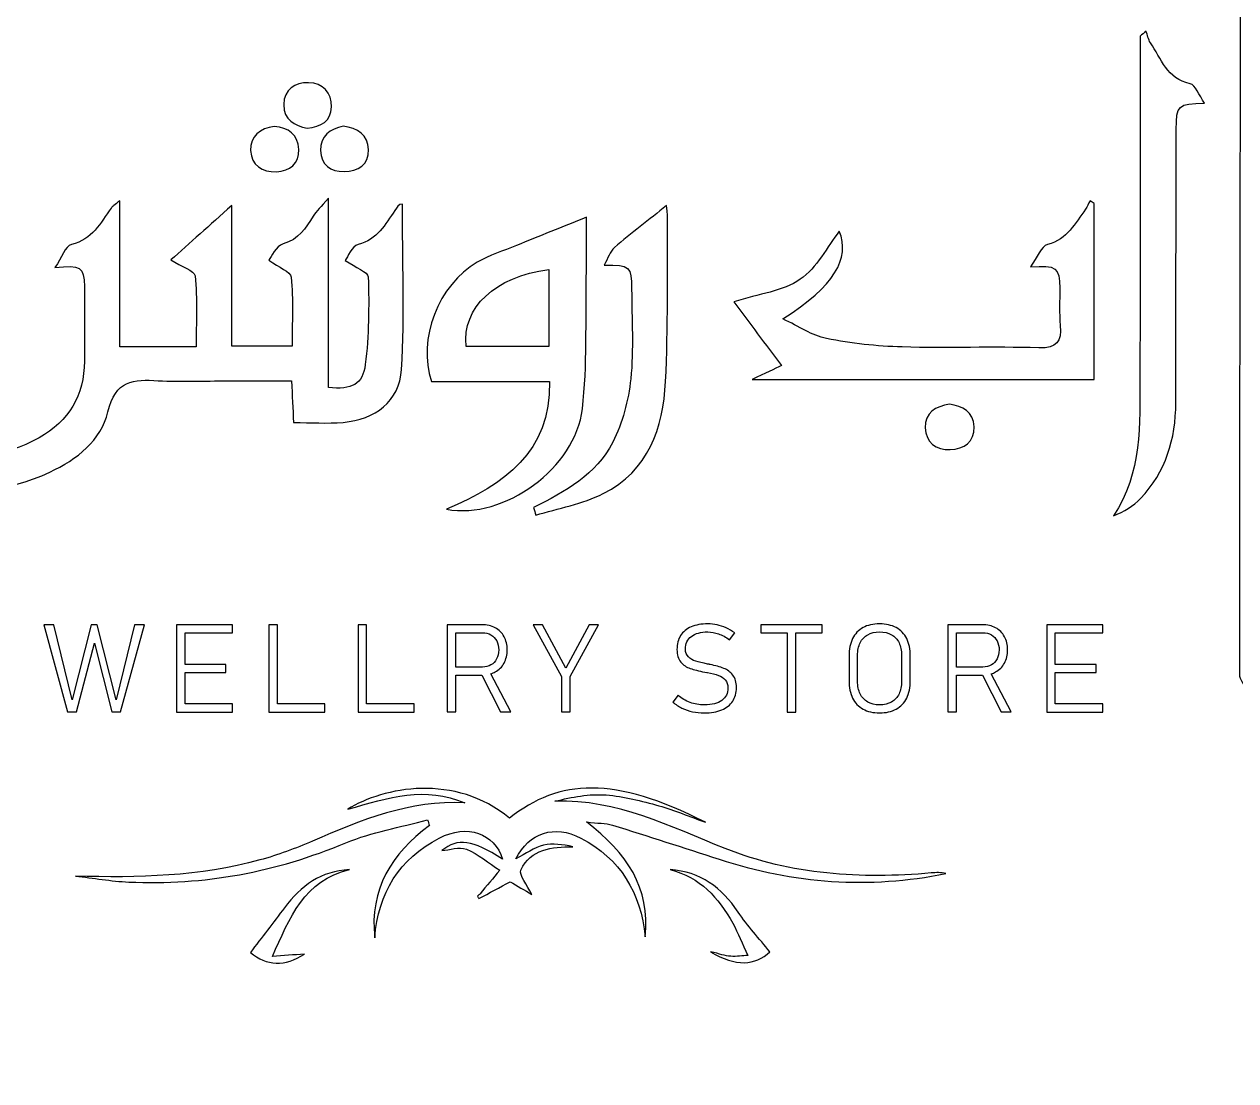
# Model space of a CAD drawing. Header units: millimetres. Extents: x -25 to 25, y -24.5 to 25.5.
# Drawn here: x -6.32 to 9.77, y 0.47 to 14.49 of the extents above; entities that cross this region are included whole.
import ezdxf

# ---------------------------------------------------------------- set-up
doc = ezdxf.new("R2010")
doc.units = ezdxf.units.MM
doc.header["$MEASUREMENT"] = 0
doc.layers.add('Layer 1', color=7, linetype='Continuous')

msp = doc.modelspace()

# ---------------------------------------------------------------- linework, layer by layer
at = {"layer": 'Layer 1', "color": 250, "lineweight": 18}
msp.add_open_spline([(21.2677, 25.4697), (21.2677, 25.4697), (-21.2323, 25.4697), (-21.2323, 25.4697), (-23.2977, 25.4697), (-24.9823, 23.7851), (-24.9823, 21.7197), (-24.9823, 21.7197), (-24.9823, -20.7803), (-24.9823, -20.7803), (-24.9823, -22.8457), (-23.2977, -24.5303), (-21.2323, -24.5303), (-21.2323, -24.5303), (21.2677, -24.5303), (21.2677, -24.5303), (23.3331, -24.5303), (25.0177, -22.8457), (25.0177, -20.7803), (25.0177, -20.7803), (25.0177, 21.7197), (25.0177, 21.7197), (25.0177, 23.7851), (23.3331, 25.4697), (21.2677, 25.4697)], degree=3, knots=[0, 0, 0, 0, 0.125, 0.125, 0.125, 0.25, 0.25, 0.25, 0.375, 0.375, 0.375, 0.5, 0.5, 0.5, 0.625, 0.625, 0.625, 0.75, 0.75, 0.75, 0.875, 0.875, 0.875, 1, 1, 1, 1], dxfattribs=at)
at = {"layer": 'Layer 1', "color": 250}
for points, knots in [([(0.4616, 16.615), (0.3536, 16.4553), (0.2451, 16.2957), (0.1273, 16.122), (0.0078, 16.297), (-0.1011, 16.4571), (-0.2099, 16.6171), (-0.2584, 16.6978), (-0.2929, 16.7922), (-0.3573, 16.857), (-1.2608, 17.765), (-2.3381, 17.9987), (-3.5203, 17.5595), (-4.4306, 17.2212), (-5.3046, 16.7868), (-6.1944, 16.3953), (-5.6066, 16.4906), (-5.0321, 16.633), (-4.4636, 16.7957), (-3.4784, 17.0775), (-2.4854, 17.2685), (-1.4562, 17.1212), (-1.0614, 17.0647), (-0.6761, 16.9738), (-0.3612, 16.7031), (-1.7512, 17.3346), (-3.1337, 17.0382), (-4.5091, 16.6542), (-5.5828, 16.3538), (-6.6636, 16.1061), (-7.7868, 16.2167), (-8.6118, 16.2983), (-9.2442, 16.6846), (-9.5524, 17.4956), (-9.6609, 17.7805), (-9.6882, 18.0701), (-9.5652, 18.3638), (-9.5612, 17.9185), (-9.4223, 17.5303), (-9.1216, 17.1987), (-8.8169, 16.8623), (-8.4297, 16.6926), (-7.9927, 16.6347), (-7.5094, 16.5708), (-7.0248, 16.6083), (-6.5749, 16.7926), (-5.8642, 17.0841), (-5.1683, 17.4117), (-4.4662, 17.724), (-3.8872, 17.9815), (-3.2906, 18.1751), (-2.6503, 18.1913), (-1.7441, 18.2138), (-0.9887, 17.8421), (-0.2396, 17.0166), (-0.3741, 17.6305), (-1.1942, 18.6293), (-2.4726, 19.1152), (-1.6334, 19.5796), (-0.4936, 19.065), (0.1252, 17.9422), (0.8065, 19.0958), (1.7832, 19.539), (2.7476, 19.1201), (1.7171, 18.7056), (0.9022, 18.0701), (0.4952, 17.093), (0.7981, 17.3227), (1.1236, 17.634), (1.5041, 17.8443), (2.4288, 18.3546), (3.3923, 18.266), (4.3333, 17.8796), (5.0663, 17.5785), (5.7767, 17.2221), (6.5047, 16.9068), (6.9638, 16.7085), (7.4466, 16.6105), (7.9528, 16.6113), (8.9015, 16.6127), (9.8151, 17.2313), (9.8491, 18.3558), (9.8491, 18.3558), (9.8491, 17.3972), (9.8491, 17.3972), (10.0581, 17.6142), (10.2618, 17.7487), (10.2896, 18.0485), (10.3958, 19.2021), (10.5198, 20.3548), (10.6385, 21.5075), (10.6455, 21.5798), (10.6587, 21.6508), (10.6737, 21.7571), (11.0922, 21.6138), (11.4286, 21.3822), (11.7506, 21.1305), (12.2717, 20.723), (12.6867, 20.2186), (13.0356, 19.6607), (13.1321, 19.5063), (13.2265, 19.4808), (13.3988, 19.5173), (14.3588, 19.7233), (15.3185, 19.7577), (16.267, 19.4433), (16.3596, 19.4128), (16.4496, 19.3758), (16.5663, 19.3317), (16.2273, 18.9141), (15.905, 18.5168), (15.5817, 18.12), (15.1376, 17.575), (14.706, 17.0185), (14.2416, 16.4915), (14.0263, 16.2476), (14.0321, 15.9931), (14.0445, 15.7153), (14.3845, 15.6735), (14.6512, 15.7586), (14.9127, 15.9812), (15.7188, 16.6678), (16.5492, 17.3266), (17.3703, 17.9965), (17.459, 18.0683), (17.5488, 18.1393), (17.6648, 18.2325), (17.8663, 17.7571), (17.9951, 17.2843), (17.9886, 16.8006), (17.9801, 16.2158), (17.911, 15.6311), (17.8426, 15.0495), (17.8227, 14.8832), (17.8475, 14.7998), (17.9903, 14.71), (18.8532, 14.1666), (19.5628, 13.4752), (20.0178, 12.5473), (20.04, 12.5033), (20.0611, 12.4583), (20.0792, 12.412), (20.085, 12.398), (20.0801, 12.3798), (20.0801, 12.3326), (19.6501, 12.2877), (19.2171, 12.2413), (18.7836, 12.1972), (18.0423, 12.1223), (17.302, 12.0323), (16.5593, 11.9825), (16.2242, 11.96), (15.9798, 11.8282), (15.7735, 11.5592), (15.9508, 11.3427), (16.1396, 11.1725), (16.4676, 11.1451), (17.6463, 11.0458), (18.8228, 10.915), (20.0002, 10.795), (20.0236, 10.7923), (20.0457, 10.7796), (20.1401, 10.7465), (19.905, 10.3808), (19.7246, 9.9906), (19.4463, 9.693), (19.0306, 9.2498), (18.5596, 8.8542), (18.0842, 8.4737), (17.8963, 8.3242), (17.8051, 8.2276), (17.8633, 7.9643), (18.0758, 7.004), (18.0811, 6.0426), (17.7505, 5.0993), (17.7341, 5.0526), (17.7177, 5.0055), (17.6983, 4.96), (17.6926, 4.9463), (17.6763, 4.938), (17.6397, 4.9036), (17.3703, 5.1218), (17.0956, 5.3428), (16.8231, 5.5655), (16.1757, 6.0942), (15.5186, 6.6123), (14.8867, 7.1587), (14.6376, 7.374), (14.3792, 7.4436), (14.048, 7.3973), (14.0401, 7.1393), (14.0141, 6.8981), (14.2196, 6.6547), (14.9723, 5.7635), (15.6986, 4.8502), (16.435, 3.945), (16.4711, 3.9003), (16.5051, 3.8545), (16.5593, 3.7848), (16.0787, 3.5802), (15.591, 3.4497), (15.0908, 3.4572), (14.5225, 3.4656), (13.9536, 3.53), (13.3896, 3.605), (13.2097, 3.6292), (13.1272, 3.5992), (13.0342, 3.4518), (12.4948, 2.5968), (11.8105, 1.8913), (10.8915, 1.438), (10.828, 1.4067), (10.761, 1.3811), (10.664, 1.3392), (10.6067, 1.8917), (10.5506, 2.4143), (10.4977, 2.9373), (10.4267, 3.6376), (10.3473, 4.337), (10.2953, 5.0385), (10.2742, 5.3212), (10.0841, 5.4707), (9.9271, 5.6567), (9.876, 5.7172), (9.8147, 5.797), (9.8147, 5.8676), (9.8151, 8.8825), (9.8217, 11.897), (9.827, 14.9115), (9.8283, 15.7223), (9.827, 16.5333), (9.827, 17.4188), (9.6647, 17.19), (9.5651, 17.0105), (9.4292, 16.865), (8.9425, 16.3433), (8.3118, 16.1956), (7.6248, 16.1885), (6.4998, 16.1775), (5.4315, 16.4698), (4.3607, 16.7622), (3.4937, 16.9986), (2.6101, 17.1595), (1.711, 17.014), (1.3422, 16.9545), (0.99, 16.794), (0.6301, 16.6793), (0.7108, 16.745), (0.7818, 16.8465), (0.8731, 16.8702), (1.2933, 16.9805), (1.7153, 17.1193), (2.144, 17.1551), (3.1313, 17.2376), (4.0781, 16.9867), (5.0177, 16.7093), (5.4856, 16.5712), (5.9641, 16.4672), (6.4377, 16.3481), (6.2538, 16.4791), (6.0541, 16.5562), (5.8587, 16.6418), (5.1333, 16.9597), (4.4247, 17.3236), (3.6816, 17.5908), (2.6467, 17.963), (1.6752, 17.7676), (0.8237, 17.0638), (0.6786, 16.9438), (0.5811, 16.7662), (0.4616, 16.615)], [0, 0, 0, 0, 0.0111111, 0.0111111, 0.0111111, 0.0222222, 0.0222222, 0.0222222, 0.0333333, 0.0333333, 0.0333333, 0.0444444, 0.0444444, 0.0444444, 0.0555556, 0.0555556, 0.0555556, 0.0666667, 0.0666667, 0.0666667, 0.0777778, 0.0777778, 0.0777778, 0.0888889, 0.0888889, 0.0888889, 0.1, 0.1, 0.1, 0.1111111, 0.1111111, 0.1111111, 0.1222222, 0.1222222, 0.1222222, 0.1333333, 0.1333333, 0.1333333, 0.1444444, 0.1444444, 0.1444444, 0.1555556, 0.1555556, 0.1555556, 0.1666667, 0.1666667, 0.1666667, 0.1777778, 0.1777778, 0.1777778, 0.1888889, 0.1888889, 0.1888889, 0.2, 0.2, 0.2, 0.2111111, 0.2111111, 0.2111111, 0.2222222, 0.2222222, 0.2222222, 0.2333333, 0.2333333, 0.2333333, 0.2444444, 0.2444444, 0.2444444, 0.2555556, 0.2555556, 0.2555556, 0.2666667, 0.2666667, 0.2666667, 0.2777778, 0.2777778, 0.2777778, 0.2888889, 0.2888889, 0.2888889, 0.3, 0.3, 0.3, 0.3111111, 0.3111111, 0.3111111, 0.3222222, 0.3222222, 0.3222222, 0.3333333, 0.3333333, 0.3333333, 0.3444444, 0.3444444, 0.3444444, 0.3555556, 0.3555556, 0.3555556, 0.3666667, 0.3666667, 0.3666667, 0.3777778, 0.3777778, 0.3777778, 0.3888889, 0.3888889, 0.3888889, 0.4, 0.4, 0.4, 0.4111111, 0.4111111, 0.4111111, 0.4222222, 0.4222222, 0.4222222, 0.4333333, 0.4333333, 0.4333333, 0.4444444, 0.4444444, 0.4444444, 0.4555556, 0.4555556, 0.4555556, 0.4666667, 0.4666667, 0.4666667, 0.4777778, 0.4777778, 0.4777778, 0.4888889, 0.4888889, 0.4888889, 0.5, 0.5, 0.5, 0.5111111, 0.5111111, 0.5111111, 0.5222222, 0.5222222, 0.5222222, 0.5333333, 0.5333333, 0.5333333, 0.5444444, 0.5444444, 0.5444444, 0.5555556, 0.5555556, 0.5555556, 0.5666667, 0.5666667, 0.5666667, 0.5777778, 0.5777778, 0.5777778, 0.5888889, 0.5888889, 0.5888889, 0.6, 0.6, 0.6, 0.6111111, 0.6111111, 0.6111111, 0.6222222, 0.6222222, 0.6222222, 0.6333333, 0.6333333, 0.6333333, 0.6444444, 0.6444444, 0.6444444, 0.6555556, 0.6555556, 0.6555556, 0.6666667, 0.6666667, 0.6666667, 0.6777778, 0.6777778, 0.6777778, 0.6888889, 0.6888889, 0.6888889, 0.7, 0.7, 0.7, 0.7111111, 0.7111111, 0.7111111, 0.7222222, 0.7222222, 0.7222222, 0.7333333, 0.7333333, 0.7333333, 0.7444444, 0.7444444, 0.7444444, 0.7555556, 0.7555556, 0.7555556, 0.7666667, 0.7666667, 0.7666667, 0.7777778, 0.7777778, 0.7777778, 0.7888889, 0.7888889, 0.7888889, 0.8, 0.8, 0.8, 0.8111111, 0.8111111, 0.8111111, 0.8222222, 0.8222222, 0.8222222, 0.8333333, 0.8333333, 0.8333333, 0.8444444, 0.8444444, 0.8444444, 0.8555556, 0.8555556, 0.8555556, 0.8666667, 0.8666667, 0.8666667, 0.8777778, 0.8777778, 0.8777778, 0.8888889, 0.8888889, 0.8888889, 0.9, 0.9, 0.9, 0.9111111, 0.9111111, 0.9111111, 0.9222222, 0.9222222, 0.9222222, 0.9333333, 0.9333333, 0.9333333, 0.9444444, 0.9444444, 0.9444444, 0.9555556, 0.9555556, 0.9555556, 0.9666667, 0.9666667, 0.9666667, 0.9777778, 0.9777778, 0.9777778, 0.9888889, 0.9888889, 0.9888889, 1, 1, 1, 1]), ([(9.3525, 13.4425), (8.9971, 13.4381), (8.9781, 13.4187), (8.9772, 13.0932), (8.9746, 11.885), (8.9702, 10.6767), (8.9706, 9.4685), (8.9711, 8.9852), (8.8357, 8.553), (8.5032, 8.1972), (8.4083, 8.0957), (8.2805, 8.0261), (8.1411, 7.9652), (8.5261, 8.5416), (8.4917, 9.1836), (8.494, 9.8151), (8.4987, 11.2302), (8.4957, 12.6457), (8.4957, 14.0607), (8.4957, 14.0607), (8.4957, 14.3325), (8.4957, 14.3325), (8.5221, 14.3545), (8.5491, 14.3773), (8.5755, 14.3998), (8.5945, 14.3483), (8.6042, 14.2901), (8.6337, 14.2465), (8.777, 14.037), (8.8525, 13.7683), (9.1598, 13.7027), (9.2321, 13.6877), (9.2775, 13.5492), (9.3525, 13.4425)], [0, 0, 0, 0, 0.0909091, 0.0909091, 0.0909091, 0.1818182, 0.1818182, 0.1818182, 0.2727273, 0.2727273, 0.2727273, 0.3636364, 0.3636364, 0.3636364, 0.4545455, 0.4545455, 0.4545455, 0.5454545, 0.5454545, 0.5454545, 0.6363636, 0.6363636, 0.6363636, 0.7272727, 0.7272727, 0.7272727, 0.8181818, 0.8181818, 0.8181818, 0.9090909, 0.9090909, 0.9090909, 1, 1, 1, 1]), ([(-2.5622, 13.1122), (-2.7272, 13.1492), (-2.8788, 13.2185), (-2.8744, 13.4245), (-2.8704, 13.6273), (-2.7281, 13.7186), (-2.5451, 13.7155), (-2.3509, 13.7128), (-2.2386, 13.5832), (-2.2403, 13.3958), (-2.2417, 13.208), (-2.3779, 13.1286), (-2.5622, 13.1122)], [0, 0, 0, 0, 0.25, 0.25, 0.25, 0.5, 0.5, 0.5, 0.75, 0.75, 0.75, 1, 1, 1, 1]), ([(-2.9993, 13.1363), (-2.8146, 13.1178), (-2.6827, 13.0292), (-2.6757, 12.8312), (-2.6691, 12.6402), (-2.7894, 12.5428), (-2.9716, 12.5348), (-3.1621, 12.527), (-3.3044, 12.6191), (-3.3137, 12.8148), (-3.3234, 13.0098), (-3.1898, 13.1081), (-2.9993, 13.1363)], [0, 0, 0, 0, 0.25, 0.25, 0.25, 0.5, 0.5, 0.5, 0.75, 0.75, 0.75, 1, 1, 1, 1]), ([(-2.0868, 13.1398), (-1.8937, 13.1098), (-1.7526, 13.0238), (-1.7473, 12.8285), (-1.7424, 12.6235), (-1.8879, 12.5383), (-2.0732, 12.5366), (-2.2517, 12.5352), (-2.3804, 12.6238), (-2.3849, 12.8148), (-2.3898, 13.0146), (-2.2539, 13.1006), (-2.0868, 13.1398)], [0, 0, 0, 0, 0.25, 0.25, 0.25, 0.5, 0.5, 0.5, 0.75, 0.75, 0.75, 1, 1, 1, 1]), ([(-5.0528, 10.2115), (-5.0528, 10.2115), (-4.0377, 10.2115), (-4.0377, 10.2115), (-4.0377, 10.5311), (-4.0201, 10.8442), (-4.0513, 11.1516), (-4.0584, 11.2226), (-4.2343, 11.2763), (-4.3732, 11.3632), (-4.1272, 11.5825), (-3.8551, 11.825), (-3.5646, 12.0842), (-3.5646, 12.0842), (-3.5646, 10.2181), (-3.5646, 10.2181), (-3.5646, 10.2181), (-2.7637, 10.2181), (-2.7637, 10.2181), (-2.7637, 10.5302), (-2.7469, 10.8345), (-2.7756, 11.1348), (-2.7827, 11.2067), (-2.9388, 11.2641), (-3.0714, 11.3611), (-3.0379, 11.4021), (-2.9781, 11.548), (-2.8837, 11.5753), (-2.6746, 11.6362), (-2.5821, 11.7848), (-2.4823, 11.9457), (-2.4418, 12.0111), (-2.3827, 12.0648), (-2.2808, 12.1835), (-2.2808, 12.1835), (-2.2808, 9.6695), (-2.2808, 9.6695), (-1.9713, 9.64), (-1.8248, 9.7078), (-1.7909, 9.9755), (-1.7428, 10.3587), (-1.7407, 10.7503), (-1.7521, 11.1371), (-1.7543, 11.2032), (-1.9223, 11.2641), (-2.0573, 11.358), (-2.0259, 11.399), (-1.9726, 11.5476), (-1.8879, 11.5678), (-1.6282, 11.631), (-1.5281, 11.8368), (-1.3976, 12.0212), (-1.3698, 12.0605), (-1.3543, 12.1081), (-1.2988, 12.1058), (-1.2988, 11.3738), (-1.2662, 10.6401), (-1.3116, 9.9107), (-1.3381, 9.4851), (-1.6573, 9.2452), (-2.0868, 9.2078), (-2.2981, 9.1897), (-2.5123, 9.2047), (-2.7443, 9.2047), (-2.7536, 9.3917), (-2.7619, 9.5615), (-2.7717, 9.7581), (-2.7717, 9.7581), (-3.6214, 9.7581), (-3.6214, 9.7581), (-3.9278, 9.7581), (-4.2352, 9.7448), (-4.5403, 9.7612), (-4.8681, 9.7797), (-5.1128, 9.7691), (-5.2093, 9.3471), (-5.2967, 8.967), (-5.6217, 8.7152), (-5.9779, 8.5485), (-6.5578, 8.276), (-7.1597, 8.246), (-7.7666, 8.4418), (-8.4998, 8.6777), (-8.9131, 9.2731), (-8.8288, 10.0862), (-8.7812, 10.5452), (-8.6008, 10.9906), (-8.4804, 11.4422), (-8.4518, 11.4391), (-8.4227, 11.436), (-8.3936, 11.4333), (-8.3676, 11.3435), (-8.3416, 11.2538), (-8.3093, 11.1423), (-7.9967, 11.3126), (-7.6907, 11.5171), (-7.3026, 11.4237), (-7.5522, 11.2843), (-7.8093, 11.1776), (-8.0223, 11.014), (-8.4359, 10.6961), (-8.6172, 10.264), (-8.4998, 9.7418), (-8.3906, 9.2541), (-8.0483, 8.9833), (-7.5871, 8.8576), (-7.0831, 8.7205), (-6.5861, 8.7381), (-6.1208, 9.0036), (-5.7301, 9.2267), (-5.5237, 9.565), (-5.5211, 10.0196), (-5.5198, 10.3508), (-5.5198, 10.682), (-5.5219, 11.0131), (-5.5237, 11.2671), (-5.5692, 11.3023), (-5.9118, 11.2631), (-5.8227, 11.3932), (-5.7742, 11.5471), (-5.6936, 11.5666), (-5.4162, 11.6336), (-5.3086, 11.8553), (-5.1661, 12.0521), (-5.1489, 12.0763), (-5.1198, 12.0922), (-5.0528, 12.1473), (-5.0528, 12.1473), (-5.0528, 11.1758), (-5.0528, 11.1758), (-5.0528, 11.1758), (-5.0528, 10.2115), (-5.0528, 10.2115)], [0, 0, 0, 0, 0.0227273, 0.0227273, 0.0227273, 0.0454545, 0.0454545, 0.0454545, 0.0681818, 0.0681818, 0.0681818, 0.0909091, 0.0909091, 0.0909091, 0.1136364, 0.1136364, 0.1136364, 0.1363636, 0.1363636, 0.1363636, 0.1590909, 0.1590909, 0.1590909, 0.1818182, 0.1818182, 0.1818182, 0.2045455, 0.2045455, 0.2045455, 0.2272727, 0.2272727, 0.2272727, 0.25, 0.25, 0.25, 0.2727273, 0.2727273, 0.2727273, 0.2954545, 0.2954545, 0.2954545, 0.3181818, 0.3181818, 0.3181818, 0.3409091, 0.3409091, 0.3409091, 0.3636364, 0.3636364, 0.3636364, 0.3863636, 0.3863636, 0.3863636, 0.4090909, 0.4090909, 0.4090909, 0.4318182, 0.4318182, 0.4318182, 0.4545455, 0.4545455, 0.4545455, 0.4772727, 0.4772727, 0.4772727, 0.5, 0.5, 0.5, 0.5227273, 0.5227273, 0.5227273, 0.5454545, 0.5454545, 0.5454545, 0.5681818, 0.5681818, 0.5681818, 0.5909091, 0.5909091, 0.5909091, 0.6136364, 0.6136364, 0.6136364, 0.6363636, 0.6363636, 0.6363636, 0.6590909, 0.6590909, 0.6590909, 0.6818182, 0.6818182, 0.6818182, 0.7045455, 0.7045455, 0.7045455, 0.7272727, 0.7272727, 0.7272727, 0.75, 0.75, 0.75, 0.7727273, 0.7727273, 0.7727273, 0.7954545, 0.7954545, 0.7954545, 0.8181818, 0.8181818, 0.8181818, 0.8409091, 0.8409091, 0.8409091, 0.8636364, 0.8636364, 0.8636364, 0.8863636, 0.8863636, 0.8863636, 0.9090909, 0.9090909, 0.9090909, 0.9318182, 0.9318182, 0.9318182, 0.9545455, 0.9545455, 0.9545455, 0.9772727, 0.9772727, 0.9772727, 1, 1, 1, 1]), ([(0.4437, 8.077), (0.8603, 8.2882), (1.278, 8.5148), (1.4941, 8.944), (1.6237, 9.2011), (1.704, 9.4987), (1.7335, 9.7857), (1.7736, 10.1787), (1.7463, 10.5786), (1.745, 10.976), (1.7441, 11.2785), (1.7242, 11.297), (1.3798, 11.2956), (1.431, 11.3856), (1.4566, 11.476), (1.5157, 11.5267), (1.7406, 11.7195), (1.9761, 11.8993), (2.2085, 12.085), (2.2115, 12.048), (2.2221, 11.9778), (2.2217, 11.9077), (2.216, 11.1881), (2.2318, 10.4671), (2.1956, 9.7492), (2.1643, 9.1318), (1.9672, 8.5638), (1.3688, 8.2631), (1.0915, 8.1237), (0.7722, 8.0686), (0.4718, 7.9756), (0.4622, 8.0095), (0.453, 8.0431), (0.4437, 8.077)], [0, 0, 0, 0, 0.0909091, 0.0909091, 0.0909091, 0.1818182, 0.1818182, 0.1818182, 0.2727273, 0.2727273, 0.2727273, 0.3636364, 0.3636364, 0.3636364, 0.4545455, 0.4545455, 0.4545455, 0.5454545, 0.5454545, 0.5454545, 0.6363636, 0.6363636, 0.6363636, 0.7272727, 0.7272727, 0.7272727, 0.8181818, 0.8181818, 0.8181818, 0.9090909, 0.9090909, 0.9090909, 1, 1, 1, 1]), ([(3.7537, 10.5807), (3.9685, 10.4802), (4.1413, 10.3585), (4.3315, 10.3201), (4.6617, 10.254), (5.0013, 10.2178), (5.3386, 10.2081), (5.9427, 10.1913), (6.5477, 10.2156), (7.1518, 10.1971), (7.3922, 10.19), (7.4566, 10.276), (7.4372, 10.4947), (7.4217, 10.6587), (7.4302, 10.8255), (7.4302, 10.9908), (7.4306, 11.2576), (7.3816, 11.303), (7.0395, 11.2703), (7.1321, 11.3973), (7.1832, 11.546), (7.267, 11.5676), (7.5325, 11.636), (7.633, 11.8533), (7.7732, 12.039), (7.798, 12.0716), (7.8125, 12.1117), (7.8315, 12.1483), (7.8503, 12.1368), (7.869, 12.1255), (7.8878, 12.114), (7.8878, 12.114), (7.8878, 9.7786), (7.8878, 9.7786), (7.8878, 9.7786), (3.345, 9.7786), (3.345, 9.7786), (3.5183, 9.8592), (3.6462, 9.9192), (3.7357, 9.9611), (3.5222, 10.2456), (3.3146, 10.5221), (3.1011, 10.8065), (3.439, 10.9141), (3.7533, 10.9485), (3.9835, 11.1068), (4.2062, 11.2593), (4.342, 11.539), (4.5026, 11.7457), (4.6485, 11.3802), (4.4417, 11.0208), (3.7537, 10.5807)], [0, 0, 0, 0, 0.0588235, 0.0588235, 0.0588235, 0.1176471, 0.1176471, 0.1176471, 0.1764706, 0.1764706, 0.1764706, 0.2352941, 0.2352941, 0.2352941, 0.2941176, 0.2941176, 0.2941176, 0.3529412, 0.3529412, 0.3529412, 0.4117647, 0.4117647, 0.4117647, 0.4705882, 0.4705882, 0.4705882, 0.5294118, 0.5294118, 0.5294118, 0.5882353, 0.5882353, 0.5882353, 0.6470588, 0.6470588, 0.6470588, 0.7058824, 0.7058824, 0.7058824, 0.7647059, 0.7647059, 0.7647059, 0.8235294, 0.8235294, 0.8235294, 0.8823529, 0.8823529, 0.8823529, 0.9411765, 0.9411765, 0.9411765, 1, 1, 1, 1]), ([(0.6545, 9.7503), (0.6545, 9.7503), (-0.9137, 9.7503), (-0.9137, 9.7503), (-1.1006, 10.3095), (-0.8202, 11.038), (-0.3064, 11.3326), (-0.1433, 11.4261), (0.0406, 11.4842), (0.2166, 11.5557), (0.5187, 11.6787), (0.8221, 11.8), (1.144, 11.9292), (1.144, 11.6801), (1.1483, 11.412), (1.1431, 11.1438), (1.1316, 10.5577), (1.1581, 9.9668), (1.0911, 9.387), (1.0016, 8.6061), (0.0552, 7.912), (-0.7129, 8.0548), (0.0583, 8.3865), (0.6708, 8.8085), (0.6545, 9.7503)], [0, 0, 0, 0, 0.125, 0.125, 0.125, 0.25, 0.25, 0.25, 0.375, 0.375, 0.375, 0.5, 0.5, 0.5, 0.625, 0.625, 0.625, 0.75, 0.75, 0.75, 0.875, 0.875, 0.875, 1, 1, 1, 1]), ([(0.6443, 10.2147), (0.6443, 10.2147), (0.6443, 11.2377), (0.6443, 11.2377), (-0.0706, 11.1425), (-0.5084, 10.7306), (-0.4511, 10.2147), (-0.4511, 10.2147), (0.6443, 10.2147), (0.6443, 10.2147)], [0, 0, 0, 0, 0.3333333, 0.3333333, 0.3333333, 0.6666667, 0.6666667, 0.6666667, 1, 1, 1, 1]), ([(5.9663, 9.4486), (6.1387, 9.4217), (6.2882, 9.349), (6.2936, 9.1492), (6.2988, 8.949), (6.1612, 8.852), (5.9756, 8.8467), (5.7868, 8.8413), (5.6493, 8.9388), (5.644, 9.136), (5.6387, 9.3335), (5.7776, 9.4212), (5.9663, 9.4486)], [0, 0, 0, 0, 0.25, 0.25, 0.25, 0.5, 0.5, 0.5, 0.75, 0.75, 0.75, 1, 1, 1, 1]), ([(-5.4316, 6.5216), (-5.4316, 6.5216), (-5.3517, 6.5216), (-5.3517, 6.5216), (-5.3517, 6.5216), (-5.0986, 5.5263), (-5.0986, 5.5263), (-5.0986, 5.5263), (-4.8543, 6.5216), (-4.8543, 6.5216), (-4.8543, 6.5216), (-4.7251, 6.5216), (-4.7251, 6.5216), (-4.7251, 6.5216), (-5.0399, 5.364), (-5.0399, 5.364), (-5.0399, 5.364), (-5.1577, 5.364), (-5.1577, 5.364), (-5.1577, 5.364), (-5.3869, 6.2763), (-5.3869, 6.2763), (-5.3869, 6.2763), (-5.6261, 5.364), (-5.6261, 5.364), (-5.6261, 5.364), (-5.7437, 5.364), (-5.7437, 5.364), (-5.7437, 5.364), (-6.0582, 6.5216), (-6.0582, 6.5216), (-6.0582, 6.5216), (-5.9289, 6.5216), (-5.9289, 6.5216), (-5.9289, 6.5216), (-5.6847, 5.5263), (-5.6847, 5.5263), (-5.6847, 5.5263), (-5.4316, 6.5216), (-5.4316, 6.5216)], [0, 0, 0, 0, 0.0769231, 0.0769231, 0.0769231, 0.1538462, 0.1538462, 0.1538462, 0.2307692, 0.2307692, 0.2307692, 0.3076923, 0.3076923, 0.3076923, 0.3846154, 0.3846154, 0.3846154, 0.4615385, 0.4615385, 0.4615385, 0.5384615, 0.5384615, 0.5384615, 0.6153846, 0.6153846, 0.6153846, 0.6923077, 0.6923077, 0.6923077, 0.7692308, 0.7692308, 0.7692308, 0.8461538, 0.8461538, 0.8461538, 0.9230769, 0.9230769, 0.9230769, 1, 1, 1, 1]), ([(-4.1844, 5.4706), (-4.1844, 5.4706), (-3.5561, 5.4706), (-3.5561, 5.4706), (-3.5561, 5.4706), (-3.5561, 5.3638), (-3.5561, 5.3638), (-3.5561, 5.3638), (-4.1844, 5.3638), (-4.1844, 5.3638), (-4.1844, 5.3638), (-4.2206, 5.3638), (-4.2206, 5.3638), (-4.2206, 5.3638), (-4.2991, 5.3638), (-4.2991, 5.3638), (-4.2991, 5.3638), (-4.2991, 6.5215), (-4.2991, 6.5215), (-4.2991, 6.5215), (-4.2206, 6.5215), (-4.2206, 6.5215), (-4.2206, 6.5215), (-4.1844, 6.5215), (-4.1844, 6.5215), (-4.1844, 6.5215), (-3.5561, 6.5215), (-3.5561, 6.5215), (-3.5561, 6.5215), (-3.5561, 6.4147), (-3.5561, 6.4147), (-3.5561, 6.4147), (-4.1844, 6.4147), (-4.1844, 6.4147), (-4.1844, 6.4147), (-4.1844, 5.9922), (-4.1844, 5.9922), (-4.1844, 5.9922), (-3.6433, 5.9922), (-3.6433, 5.9922), (-3.6433, 5.9922), (-3.6433, 5.886), (-3.6433, 5.886), (-3.6433, 5.886), (-4.1844, 5.886), (-4.1844, 5.886), (-4.1844, 5.886), (-4.1844, 5.4706), (-4.1844, 5.4706)], [0, 0, 0, 0, 0.0625, 0.0625, 0.0625, 0.125, 0.125, 0.125, 0.1875, 0.1875, 0.1875, 0.25, 0.25, 0.25, 0.3125, 0.3125, 0.3125, 0.375, 0.375, 0.375, 0.4375, 0.4375, 0.4375, 0.5, 0.5, 0.5, 0.5625, 0.5625, 0.5625, 0.625, 0.625, 0.625, 0.6875, 0.6875, 0.6875, 0.75, 0.75, 0.75, 0.8125, 0.8125, 0.8125, 0.875, 0.875, 0.875, 0.9375, 0.9375, 0.9375, 1, 1, 1, 1]), ([(-2.9589, 5.4706), (-2.9589, 5.4706), (-2.3302, 5.4706), (-2.3302, 5.4706), (-2.3302, 5.4706), (-2.3302, 5.3638), (-2.3302, 5.3638), (-2.3302, 5.3638), (-2.9589, 5.3638), (-2.9589, 5.3638), (-2.9589, 5.3638), (-2.9924, 5.3638), (-2.9924, 5.3638), (-2.9924, 5.3638), (-3.0736, 5.3638), (-3.0736, 5.3638), (-3.0736, 5.3638), (-3.0736, 6.5215), (-3.0736, 6.5215), (-3.0736, 6.5215), (-2.9589, 6.5215), (-2.9589, 6.5215), (-2.9589, 6.5215), (-2.9589, 5.4706), (-2.9589, 5.4706)], [0, 0, 0, 0, 0.125, 0.125, 0.125, 0.25, 0.25, 0.25, 0.375, 0.375, 0.375, 0.5, 0.5, 0.5, 0.625, 0.625, 0.625, 0.75, 0.75, 0.75, 0.875, 0.875, 0.875, 1, 1, 1, 1]), ([(-1.7732, 5.4706), (-1.7732, 5.4706), (-1.1443, 5.4706), (-1.1443, 5.4706), (-1.1443, 5.4706), (-1.1443, 5.3638), (-1.1443, 5.3638), (-1.1443, 5.3638), (-1.7732, 5.3638), (-1.7732, 5.3638), (-1.7732, 5.3638), (-1.8067, 5.3638), (-1.8067, 5.3638), (-1.8067, 5.3638), (-1.8878, 5.3638), (-1.8878, 5.3638), (-1.8878, 5.3638), (-1.8878, 6.5215), (-1.8878, 6.5215), (-1.8878, 6.5215), (-1.7732, 6.5215), (-1.7732, 6.5215), (-1.7732, 6.5215), (-1.7732, 5.4706), (-1.7732, 5.4706)], [0, 0, 0, 0, 0.125, 0.125, 0.125, 0.25, 0.25, 0.25, 0.375, 0.375, 0.375, 0.5, 0.5, 0.5, 0.625, 0.625, 0.625, 0.75, 0.75, 0.75, 0.875, 0.875, 0.875, 1, 1, 1, 1]), ([(-0.1254, 5.8706), (-0.1254, 5.8706), (0.1417, 5.364), (0.1417, 5.364), (0.1417, 5.364), (0.0046, 5.364), (0.0046, 5.364), (0.0046, 5.364), (-0.2424, 5.8538), (-0.2424, 5.8538), (-0.2424, 5.8538), (-0.2428, 5.8538), (-0.2428, 5.8538), (-0.2428, 5.8538), (-0.5877, 5.8538), (-0.5877, 5.8538), (-0.5877, 5.8538), (-0.5877, 5.364), (-0.5877, 5.364), (-0.5877, 5.364), (-0.7023, 5.364), (-0.7023, 5.364), (-0.7023, 5.364), (-0.7023, 6.5223), (-0.7023, 6.5223), (-0.7023, 6.5223), (-0.6313, 6.5223), (-0.6313, 6.5223), (-0.6313, 6.5223), (-0.5877, 6.5223), (-0.5877, 6.5223), (-0.5877, 6.5223), (-0.2428, 6.5223), (-0.2428, 6.5223), (-0.1762, 6.5223), (-0.1172, 6.5087), (-0.0664, 6.481), (-0.0162, 6.4536), (0.0236, 6.4143), (0.0513, 6.3636), (0.0791, 6.313), (0.0932, 6.2543), (0.0932, 6.1881), (0.0932, 6.1216), (0.0791, 6.0633), (0.0513, 6.0126), (0.0236, 5.962), (-0.0162, 5.9227), (-0.0673, 5.8948), (-0.0857, 5.885), (-0.1051, 5.877), (-0.1254, 5.8706)], [0, 0, 0, 0, 0.0588235, 0.0588235, 0.0588235, 0.1176471, 0.1176471, 0.1176471, 0.1764706, 0.1764706, 0.1764706, 0.2352941, 0.2352941, 0.2352941, 0.2941176, 0.2941176, 0.2941176, 0.3529412, 0.3529412, 0.3529412, 0.4117647, 0.4117647, 0.4117647, 0.4705882, 0.4705882, 0.4705882, 0.5294118, 0.5294118, 0.5294118, 0.5882353, 0.5882353, 0.5882353, 0.6470588, 0.6470588, 0.6470588, 0.7058824, 0.7058824, 0.7058824, 0.7647059, 0.7647059, 0.7647059, 0.8235294, 0.8235294, 0.8235294, 0.8823529, 0.8823529, 0.8823529, 0.9411765, 0.9411765, 0.9411765, 1, 1, 1, 1]), ([(0.928, 5.8345), (0.928, 5.8345), (0.928, 5.364), (0.928, 5.364), (0.928, 5.364), (0.8128, 5.364), (0.8128, 5.364), (0.8128, 5.364), (0.8128, 5.8345), (0.8128, 5.8345), (0.8128, 5.8345), (0.4362, 6.5215), (0.4362, 6.5215), (0.4362, 6.5215), (0.5611, 6.5215), (0.5611, 6.5215), (0.5611, 6.5215), (0.8702, 5.9438), (0.8702, 5.9438), (0.8702, 5.9438), (1.1793, 6.5215), (1.1793, 6.5215), (1.1793, 6.5215), (1.3045, 6.5215), (1.3045, 6.5215), (1.3045, 6.5215), (0.928, 5.8345), (0.928, 5.8345)], [0, 0, 0, 0, 0.1111111, 0.1111111, 0.1111111, 0.2222222, 0.2222222, 0.2222222, 0.3333333, 0.3333333, 0.3333333, 0.4444444, 0.4444444, 0.4444444, 0.5555556, 0.5555556, 0.5555556, 0.6666667, 0.6666667, 0.6666667, 0.7777778, 0.7777778, 0.7777778, 0.8888889, 0.8888889, 0.8888889, 1, 1, 1, 1]), ([(2.5531, 5.3681), (2.5033, 5.3786), (2.4566, 5.3945), (2.4138, 5.4157), (2.3701, 5.4368), (2.3296, 5.4637), (2.2921, 5.4955), (2.2921, 5.4955), (2.3613, 5.5863), (2.3613, 5.5863), (2.4098, 5.5436), (2.4627, 5.5118), (2.5213, 5.4906), (2.5801, 5.4695), (2.6431, 5.4588), (2.7115, 5.4588), (2.8111, 5.4588), (2.8878, 5.4783), (2.9421, 5.5176), (2.9967, 5.5568), (3.0236, 5.6123), (3.0236, 5.6833), (3.0236, 5.6833), (3.0236, 5.6838), (3.0236, 5.6838), (3.0236, 5.7278), (3.0117, 5.7632), (2.988, 5.7901), (2.965, 5.8165), (2.9341, 5.8363), (2.8966, 5.8496), (2.8592, 5.8628), (2.8111, 5.8752), (2.752, 5.8862), (2.7507, 5.8871), (2.7485, 5.8871), (2.7472, 5.8875), (2.7453, 5.888), (2.7432, 5.8885), (2.7415, 5.8888), (2.7415, 5.8888), (2.7176, 5.8932), (2.7176, 5.8932), (2.6365, 5.9087), (2.5721, 5.925), (2.5231, 5.9417), (2.4742, 5.9585), (2.4327, 5.9867), (2.3983, 6.0268), (2.364, 6.067), (2.3472, 6.1221), (2.3472, 6.1936), (2.3472, 6.1936), (2.3472, 6.1945), (2.3472, 6.1945), (2.3472, 6.2663), (2.3626, 6.3272), (2.3952, 6.3778), (2.4275, 6.4286), (2.4742, 6.4673), (2.536, 6.4938), (2.5972, 6.5203), (2.6717, 6.5336), (2.7577, 6.5336), (2.7987, 6.5336), (2.8388, 6.5291), (2.879, 6.5198), (2.9191, 6.5111), (2.9588, 6.4978), (2.9981, 6.4797), (3.0368, 6.4617), (3.0757, 6.4396), (3.1136, 6.4127), (3.1136, 6.4127), (3.0457, 6.3227), (3.0457, 6.3227), (2.9963, 6.3576), (2.9473, 6.3836), (2.8997, 6.4012), (2.8517, 6.418), (2.8045, 6.4268), (2.7577, 6.4268), (2.663, 6.4268), (2.5902, 6.407), (2.5381, 6.3673), (2.4861, 6.3272), (2.4596, 6.2712), (2.4596, 6.1993), (2.4596, 6.1993), (2.4596, 6.1985), (2.4596, 6.1985), (2.4596, 6.1547), (2.4728, 6.1208), (2.4993, 6.0952), (2.5253, 6.0701), (2.5571, 6.0511), (2.596, 6.0392), (2.6342, 6.0268), (2.6872, 6.0141), (2.7537, 6.0008), (2.756, 6.0005), (2.7582, 6), (2.7603, 5.9996), (2.7635, 5.9991), (2.7652, 5.9982), (2.7678, 5.9977), (2.7715, 5.9973), (2.7745, 5.9965), (2.7776, 5.9956), (2.7802, 5.9947), (2.7833, 5.9942), (2.7865, 5.9938), (2.8592, 5.9788), (2.9196, 5.9621), (2.9676, 5.9431), (3.0162, 5.9237), (3.0567, 5.8937), (3.0885, 5.8536), (3.1207, 5.8126), (3.1366, 5.7578), (3.1366, 5.6891), (3.1366, 5.6891), (3.1366, 5.6873), (3.1366, 5.6873), (3.1366, 5.6167), (3.1202, 5.5563), (3.0867, 5.5061), (3.0532, 5.4562), (3.0047, 5.4178), (2.9416, 5.3915), (2.8777, 5.3655), (2.801, 5.3522), (2.7115, 5.3522), (2.6558, 5.3522), (2.603, 5.3575), (2.5531, 5.3681)], [0, 0, 0, 0, 0.0222222, 0.0222222, 0.0222222, 0.0444444, 0.0444444, 0.0444444, 0.0666667, 0.0666667, 0.0666667, 0.0888889, 0.0888889, 0.0888889, 0.1111111, 0.1111111, 0.1111111, 0.1333333, 0.1333333, 0.1333333, 0.1555556, 0.1555556, 0.1555556, 0.1777778, 0.1777778, 0.1777778, 0.2, 0.2, 0.2, 0.2222222, 0.2222222, 0.2222222, 0.2444444, 0.2444444, 0.2444444, 0.2666667, 0.2666667, 0.2666667, 0.2888889, 0.2888889, 0.2888889, 0.3111111, 0.3111111, 0.3111111, 0.3333333, 0.3333333, 0.3333333, 0.3555556, 0.3555556, 0.3555556, 0.3777778, 0.3777778, 0.3777778, 0.4, 0.4, 0.4, 0.4222222, 0.4222222, 0.4222222, 0.4444444, 0.4444444, 0.4444444, 0.4666667, 0.4666667, 0.4666667, 0.4888889, 0.4888889, 0.4888889, 0.5111111, 0.5111111, 0.5111111, 0.5333333, 0.5333333, 0.5333333, 0.5555556, 0.5555556, 0.5555556, 0.5777778, 0.5777778, 0.5777778, 0.6, 0.6, 0.6, 0.6222222, 0.6222222, 0.6222222, 0.6444444, 0.6444444, 0.6444444, 0.6666667, 0.6666667, 0.6666667, 0.6888889, 0.6888889, 0.6888889, 0.7111111, 0.7111111, 0.7111111, 0.7333333, 0.7333333, 0.7333333, 0.7555556, 0.7555556, 0.7555556, 0.7777778, 0.7777778, 0.7777778, 0.8, 0.8, 0.8, 0.8222222, 0.8222222, 0.8222222, 0.8444444, 0.8444444, 0.8444444, 0.8666667, 0.8666667, 0.8666667, 0.8888889, 0.8888889, 0.8888889, 0.9111111, 0.9111111, 0.9111111, 0.9333333, 0.9333333, 0.9333333, 0.9555556, 0.9555556, 0.9555556, 0.9777778, 0.9777778, 0.9777778, 1, 1, 1, 1]), ([(3.9251, 6.4147), (3.9251, 6.4147), (3.9251, 5.3638), (3.9251, 5.3638), (3.9251, 5.3638), (3.8105, 5.3638), (3.8105, 5.3638), (3.8105, 5.3638), (3.8105, 6.4147), (3.8105, 6.4147), (3.8105, 6.4147), (3.4595, 6.4147), (3.4595, 6.4147), (3.4595, 6.4147), (3.4595, 6.5215), (3.4595, 6.5215), (3.4595, 6.5215), (4.2766, 6.5215), (4.2766, 6.5215), (4.2766, 6.5215), (4.2766, 6.4147), (4.2766, 6.4147), (4.2766, 6.4147), (3.9251, 6.4147), (3.9251, 6.4147)], [0, 0, 0, 0, 0.125, 0.125, 0.125, 0.25, 0.25, 0.25, 0.375, 0.375, 0.375, 0.5, 0.5, 0.5, 0.625, 0.625, 0.625, 0.75, 0.75, 0.75, 0.875, 0.875, 0.875, 1, 1, 1, 1]), ([(4.8181, 5.4022), (4.7572, 5.4358), (4.7105, 5.4843), (4.6787, 5.5478), (4.647, 5.6117), (4.6315, 5.6885), (4.6315, 5.7788), (4.6315, 5.7788), (4.6315, 6.107), (4.6315, 6.107), (4.6315, 6.197), (4.647, 6.2741), (4.6787, 6.3376), (4.7105, 6.4015), (4.7572, 6.45), (4.8181, 6.4836), (4.8785, 6.5166), (4.9517, 6.5338), (5.0381, 6.5338), (5.1236, 6.5338), (5.1973, 6.5166), (5.2581, 6.4836), (5.3186, 6.45), (5.3653, 6.4015), (5.3971, 6.3376), (5.4288, 6.2741), (5.4447, 6.197), (5.4447, 6.107), (5.4447, 6.107), (5.4447, 5.7788), (5.4447, 5.7788), (5.4447, 5.6885), (5.4288, 5.6117), (5.3971, 5.5478), (5.3653, 5.4843), (5.3186, 5.4358), (5.2581, 5.4022), (5.1973, 5.3687), (5.1236, 5.352), (5.0381, 5.352), (4.9517, 5.352), (4.8785, 5.3687), (4.8181, 5.4022)], [0, 0, 0, 0, 0.0714286, 0.0714286, 0.0714286, 0.1428571, 0.1428571, 0.1428571, 0.2142857, 0.2142857, 0.2142857, 0.2857143, 0.2857143, 0.2857143, 0.3571429, 0.3571429, 0.3571429, 0.4285714, 0.4285714, 0.4285714, 0.5, 0.5, 0.5, 0.5714286, 0.5714286, 0.5714286, 0.6428571, 0.6428571, 0.6428571, 0.7142857, 0.7142857, 0.7142857, 0.7857143, 0.7857143, 0.7857143, 0.8571429, 0.8571429, 0.8571429, 0.9285714, 0.9285714, 0.9285714, 1, 1, 1, 1]), ([(6.5193, 5.8706), (6.5193, 5.8706), (6.7862, 5.364), (6.7862, 5.364), (6.7862, 5.364), (6.6496, 5.364), (6.6496, 5.364), (6.6496, 5.364), (6.4025, 5.8538), (6.4025, 5.8538), (6.4025, 5.8538), (6.4017, 5.8538), (6.4017, 5.8538), (6.4017, 5.8538), (6.0573, 5.8538), (6.0573, 5.8538), (6.0573, 5.8538), (6.0573, 5.364), (6.0573, 5.364), (6.0573, 5.364), (5.9422, 5.364), (5.9422, 5.364), (5.9422, 5.364), (5.9422, 6.5223), (5.9422, 6.5223), (5.9422, 6.5223), (6.0132, 6.5223), (6.0132, 6.5223), (6.0132, 6.5223), (6.0573, 6.5223), (6.0573, 6.5223), (6.0573, 6.5223), (6.4017, 6.5223), (6.4017, 6.5223), (6.4683, 6.5223), (6.5273, 6.5087), (6.5781, 6.481), (6.6288, 6.4536), (6.6681, 6.4143), (6.6958, 6.3636), (6.7241, 6.313), (6.7377, 6.2543), (6.7377, 6.1881), (6.7377, 6.1216), (6.7241, 6.0633), (6.6958, 6.0126), (6.6681, 5.962), (6.6288, 5.9227), (6.5777, 5.8948), (6.5593, 5.885), (6.54, 5.8768), (6.5193, 5.8706)], [0, 0, 0, 0, 0.0588235, 0.0588235, 0.0588235, 0.1176471, 0.1176471, 0.1176471, 0.1764706, 0.1764706, 0.1764706, 0.2352941, 0.2352941, 0.2352941, 0.2941176, 0.2941176, 0.2941176, 0.3529412, 0.3529412, 0.3529412, 0.4117647, 0.4117647, 0.4117647, 0.4705882, 0.4705882, 0.4705882, 0.5294118, 0.5294118, 0.5294118, 0.5882353, 0.5882353, 0.5882353, 0.6470588, 0.6470588, 0.6470588, 0.7058824, 0.7058824, 0.7058824, 0.7647059, 0.7647059, 0.7647059, 0.8235294, 0.8235294, 0.8235294, 0.8823529, 0.8823529, 0.8823529, 0.9411765, 0.9411765, 0.9411765, 1, 1, 1, 1]), ([(7.3708, 5.4706), (7.3708, 5.4706), (8.0001, 5.4706), (8.0001, 5.4706), (8.0001, 5.4706), (8.0001, 5.3638), (8.0001, 5.3638), (8.0001, 5.3638), (7.3708, 5.3638), (7.3708, 5.3638), (7.3708, 5.3638), (7.3351, 5.3638), (7.3351, 5.3638), (7.3351, 5.3638), (7.2562, 5.3638), (7.2562, 5.3638), (7.2562, 5.3638), (7.2562, 6.5215), (7.2562, 6.5215), (7.2562, 6.5215), (7.3351, 6.5215), (7.3351, 6.5215), (7.3351, 6.5215), (7.3708, 6.5215), (7.3708, 6.5215), (7.3708, 6.5215), (8.0001, 6.5215), (8.0001, 6.5215), (8.0001, 6.5215), (8.0001, 6.4147), (8.0001, 6.4147), (8.0001, 6.4147), (7.3708, 6.4147), (7.3708, 6.4147), (7.3708, 6.4147), (7.3708, 5.9922), (7.3708, 5.9922), (7.3708, 5.9922), (7.9128, 5.9922), (7.9128, 5.9922), (7.9128, 5.9922), (7.9128, 5.886), (7.9128, 5.886), (7.9128, 5.886), (7.3708, 5.886), (7.3708, 5.886), (7.3708, 5.886), (7.3708, 5.4706), (7.3708, 5.4706)], [0, 0, 0, 0, 0.0625, 0.0625, 0.0625, 0.125, 0.125, 0.125, 0.1875, 0.1875, 0.1875, 0.25, 0.25, 0.25, 0.3125, 0.3125, 0.3125, 0.375, 0.375, 0.375, 0.4375, 0.4375, 0.4375, 0.5, 0.5, 0.5, 0.5625, 0.5625, 0.5625, 0.625, 0.625, 0.625, 0.6875, 0.6875, 0.6875, 0.75, 0.75, 0.75, 0.8125, 0.8125, 0.8125, 0.875, 0.875, 0.875, 0.9375, 0.9375, 0.9375, 1, 1, 1, 1]), ([(-0.5877, 5.9606), (-0.5877, 5.9606), (-0.2367, 5.9606), (-0.2367, 5.9606), (-0.1934, 5.9606), (-0.1556, 5.9698), (-0.1229, 5.9888), (-0.0903, 6.0073), (-0.0651, 6.0342), (-0.0474, 6.0686), (-0.0298, 6.103), (-0.0206, 6.1432), (-0.0202, 6.1881), (-0.0202, 6.2331), (-0.0289, 6.2728), (-0.0466, 6.3072), (-0.0647, 6.3421), (-0.0898, 6.3685), (-0.1224, 6.3875), (-0.1551, 6.4065), (-0.1931, 6.4157), (-0.2367, 6.4157), (-0.2367, 6.4157), (-0.5877, 6.4157), (-0.5877, 6.4157), (-0.5877, 6.4157), (-0.5877, 5.9606), (-0.5877, 5.9606)], [0, 0, 0, 0, 0.1111111, 0.1111111, 0.1111111, 0.2222222, 0.2222222, 0.2222222, 0.3333333, 0.3333333, 0.3333333, 0.4444444, 0.4444444, 0.4444444, 0.5555556, 0.5555556, 0.5555556, 0.6666667, 0.6666667, 0.6666667, 0.7777778, 0.7777778, 0.7777778, 0.8888889, 0.8888889, 0.8888889, 1, 1, 1, 1]), ([(5.196, 5.4957), (5.2401, 5.5205), (5.2731, 5.5566), (5.2961, 5.6033), (5.3186, 5.6506), (5.33, 5.707), (5.33, 5.7731), (5.33, 5.7731), (5.33, 6.1122), (5.33, 6.1122), (5.33, 6.1788), (5.3186, 6.2352), (5.2961, 6.2825), (5.2731, 6.3296), (5.2401, 6.3653), (5.196, 6.3896), (5.1518, 6.4143), (5.0993, 6.4271), (5.0381, 6.4271), (4.9763, 6.4271), (4.9238, 6.4143), (4.8798, 6.3896), (4.8361, 6.3653), (4.8026, 6.3296), (4.7801, 6.2825), (4.7572, 6.2352), (4.7457, 6.1788), (4.7457, 6.1122), (4.7457, 6.1122), (4.7457, 5.7731), (4.7457, 5.7731), (4.7457, 5.707), (4.7572, 5.6506), (4.7801, 5.6033), (4.8026, 5.5566), (4.8361, 5.5205), (4.8798, 5.4957), (4.9238, 5.4711), (4.9763, 5.4587), (5.0381, 5.4587), (5.0993, 5.4587), (5.1518, 5.4711), (5.196, 5.4957)], [0, 0, 0, 0, 0.0714286, 0.0714286, 0.0714286, 0.1428571, 0.1428571, 0.1428571, 0.2142857, 0.2142857, 0.2142857, 0.2857143, 0.2857143, 0.2857143, 0.3571429, 0.3571429, 0.3571429, 0.4285714, 0.4285714, 0.4285714, 0.5, 0.5, 0.5, 0.5714286, 0.5714286, 0.5714286, 0.6428571, 0.6428571, 0.6428571, 0.7142857, 0.7142857, 0.7142857, 0.7857143, 0.7857143, 0.7857143, 0.8571429, 0.8571429, 0.8571429, 0.9285714, 0.9285714, 0.9285714, 1, 1, 1, 1]), ([(6.0573, 5.9606), (6.0573, 5.9606), (6.4083, 5.9606), (6.4083, 5.9606), (6.4511, 5.9606), (6.4886, 5.9698), (6.5217, 5.9888), (6.5543, 6.0073), (6.579, 6.0342), (6.5971, 6.0686), (6.6151, 6.103), (6.6245, 6.1432), (6.6248, 6.1881), (6.6248, 6.2331), (6.6156, 6.2728), (6.598, 6.3072), (6.5798, 6.3421), (6.5552, 6.3685), (6.5221, 6.3875), (6.4895, 6.4065), (6.4516, 6.4157), (6.4083, 6.4157), (6.4083, 6.4157), (6.0573, 6.4157), (6.0573, 6.4157), (6.0573, 6.4157), (6.0573, 5.9606), (6.0573, 5.9606)], [0, 0, 0, 0, 0.1111111, 0.1111111, 0.1111111, 0.2222222, 0.2222222, 0.2222222, 0.3333333, 0.3333333, 0.3333333, 0.4444444, 0.4444444, 0.4444444, 0.5555556, 0.5555556, 0.5555556, 0.6666667, 0.6666667, 0.6666667, 0.7777778, 0.7777778, 0.7777778, 0.8888889, 0.8888889, 0.8888889, 1, 1, 1, 1]), ([(-5.6393, 3.1865), (-4.8054, 3.1613), (-3.9897, 3.1795), (-3.1902, 3.4), (-2.9521, 3.4652), (-2.7179, 3.5538), (-2.4908, 3.6517), (-1.8452, 3.93), (-1.1987, 4.1981), (-0.4712, 4.1583), (-0.9866, 4.3815), (-1.4849, 4.233), (-2.0238, 4.0723), (-1.5542, 4.3701), (-0.5963, 4.5522), (0.1233, 3.9542), (0.7861, 4.4781), (1.5172, 4.5173), (2.7242, 3.9), (2.5191, 3.9741), (2.3172, 4.0605), (2.1072, 4.1191), (1.8775, 4.1831), (1.6421, 4.2452), (1.4057, 4.2628), (1.1826, 4.2796), (0.955, 4.2365), (0.7275, 4.1796), (1.553, 4.2068), (2.2581, 3.8422), (2.9887, 3.5516), (3.8681, 3.202), (4.7892, 3.1441), (5.7241, 3.2271), (5.7885, 3.2323), (5.8537, 3.2363), (5.9181, 3.2205), (4.8982, 3.0118), (3.8955, 3.0868), (2.9063, 3.4087), (2.4353, 3.5622), (1.964, 3.7156), (1.4908, 3.8621), (1.4003, 3.8902), (1.2995, 3.8863), (1.1442, 3.904), (1.6808, 3.4933), (1.9988, 3.0312), (1.9242, 2.3786), (1.8691, 2.966), (1.594, 3.415), (1.0706, 3.6896), (0.7186, 3.874), (0.3861, 3.7632), (0.2076, 3.4136), (0.3403, 3.4815), (0.4518, 3.5648), (0.5757, 3.5957), (0.6966, 3.6257), (0.8311, 3.6023), (0.9651, 3.5763), (0.6838, 3.5741), (0.4065, 3.5472), (0.275, 3.2667), (0.2442, 3.2015), (0.3606, 3.067), (0.4201, 2.9422), (0.3226, 2.9991), (0.2247, 3.0563), (0.1308, 3.1111), (-0.005, 3.0375), (-0.1443, 2.962), (-0.2837, 2.8866), (-0.2899, 2.8981), (-0.2961, 2.91), (-0.3018, 2.921), (-0.2903, 2.9307), (-0.2771, 2.9391), (-0.2674, 2.9506), (-0.1801, 3.0546), (-0.0932, 3.1591), (-0.0059, 3.2641), (-0.1527, 3.3598), (-0.2899, 3.4785), (-0.4491, 3.5423), (-0.5439, 3.5802), (-0.6731, 3.5326), (-0.7763, 3.5247), (-0.5616, 3.6945), (-0.3728, 3.6702), (0.0307, 3.4105), (-0.0733, 3.751), (-0.4394, 3.8846), (-0.8089, 3.6913), (-1.3407, 3.4131), (-1.6189, 2.9616), (-1.6666, 2.3681), (-1.7354, 3.0118), (-1.4443, 3.485), (-0.9399, 3.8572), (-0.9478, 3.8823), (-0.9558, 3.9075), (-0.9633, 3.9322), (-1.3266, 3.833), (-1.7054, 3.7712), (-2.0498, 3.6275), (-2.9754, 3.2412), (-3.9319, 3.06), (-4.9316, 3.1071), (-5.1679, 3.1186), (-5.4034, 3.1591), (-5.6393, 3.1865)], [0, 0, 0, 0, 0.027027, 0.027027, 0.027027, 0.0540541, 0.0540541, 0.0540541, 0.0810811, 0.0810811, 0.0810811, 0.1081081, 0.1081081, 0.1081081, 0.1351351, 0.1351351, 0.1351351, 0.1621622, 0.1621622, 0.1621622, 0.1891892, 0.1891892, 0.1891892, 0.2162162, 0.2162162, 0.2162162, 0.2432432, 0.2432432, 0.2432432, 0.2702703, 0.2702703, 0.2702703, 0.2972973, 0.2972973, 0.2972973, 0.3243243, 0.3243243, 0.3243243, 0.3513514, 0.3513514, 0.3513514, 0.3783784, 0.3783784, 0.3783784, 0.4054054, 0.4054054, 0.4054054, 0.4324324, 0.4324324, 0.4324324, 0.4594595, 0.4594595, 0.4594595, 0.4864865, 0.4864865, 0.4864865, 0.5135135, 0.5135135, 0.5135135, 0.5405405, 0.5405405, 0.5405405, 0.5675676, 0.5675676, 0.5675676, 0.5945946, 0.5945946, 0.5945946, 0.6216216, 0.6216216, 0.6216216, 0.6486486, 0.6486486, 0.6486486, 0.6756757, 0.6756757, 0.6756757, 0.7027027, 0.7027027, 0.7027027, 0.7297297, 0.7297297, 0.7297297, 0.7567568, 0.7567568, 0.7567568, 0.7837838, 0.7837838, 0.7837838, 0.8108108, 0.8108108, 0.8108108, 0.8378378, 0.8378378, 0.8378378, 0.8648649, 0.8648649, 0.8648649, 0.8918919, 0.8918919, 0.8918919, 0.9189189, 0.9189189, 0.9189189, 0.9459459, 0.9459459, 0.9459459, 0.972973, 0.972973, 0.972973, 1, 1, 1, 1]), ([(-2.0019, 3.272), (-2.5991, 3.1321), (-2.7983, 2.6312), (-3.0242, 2.118), (-2.8834, 2.129), (-2.7362, 2.1405), (-2.5991, 2.151), (-2.8588, 1.9812), (-3.1031, 1.9936), (-3.3174, 2.1717), (-3.1652, 2.3715), (-3.0127, 2.5677), (-2.8636, 2.7666), (-2.6462, 3.0563), (-2.3768, 3.2543), (-2.0019, 3.272)], [0, 0, 0, 0, 0.2, 0.2, 0.2, 0.4, 0.4, 0.4, 0.6, 0.6, 0.6, 0.8, 0.8, 0.8, 1, 1, 1, 1]), ([(3.5806, 2.1807), (3.3866, 1.9986), (3.1256, 1.9792), (2.7931, 2.1811), (2.9135, 2.1533), (2.9862, 2.1273), (3.0607, 2.1216), (3.1397, 2.1155), (3.22, 2.1282), (3.2873, 2.1322), (3.2155, 2.2878), (3.1608, 2.4295), (3.0876, 2.5608), (2.8993, 2.8986), (2.6528, 3.1733), (2.2551, 3.2717), (2.6603, 3.2466), (2.9395, 3.0322), (3.1591, 2.709), (3.2843, 2.5242), (3.4377, 2.358), (3.5806, 2.1807)], [0, 0, 0, 0, 0.1428571, 0.1428571, 0.1428571, 0.2857143, 0.2857143, 0.2857143, 0.4285714, 0.4285714, 0.4285714, 0.5714286, 0.5714286, 0.5714286, 0.7142857, 0.7142857, 0.7142857, 0.8571429, 0.8571429, 0.8571429, 1, 1, 1, 1])]:
    msp.add_open_spline(points, degree=3, knots=knots, dxfattribs=at)

doc.saveas('drawing.dxf')
